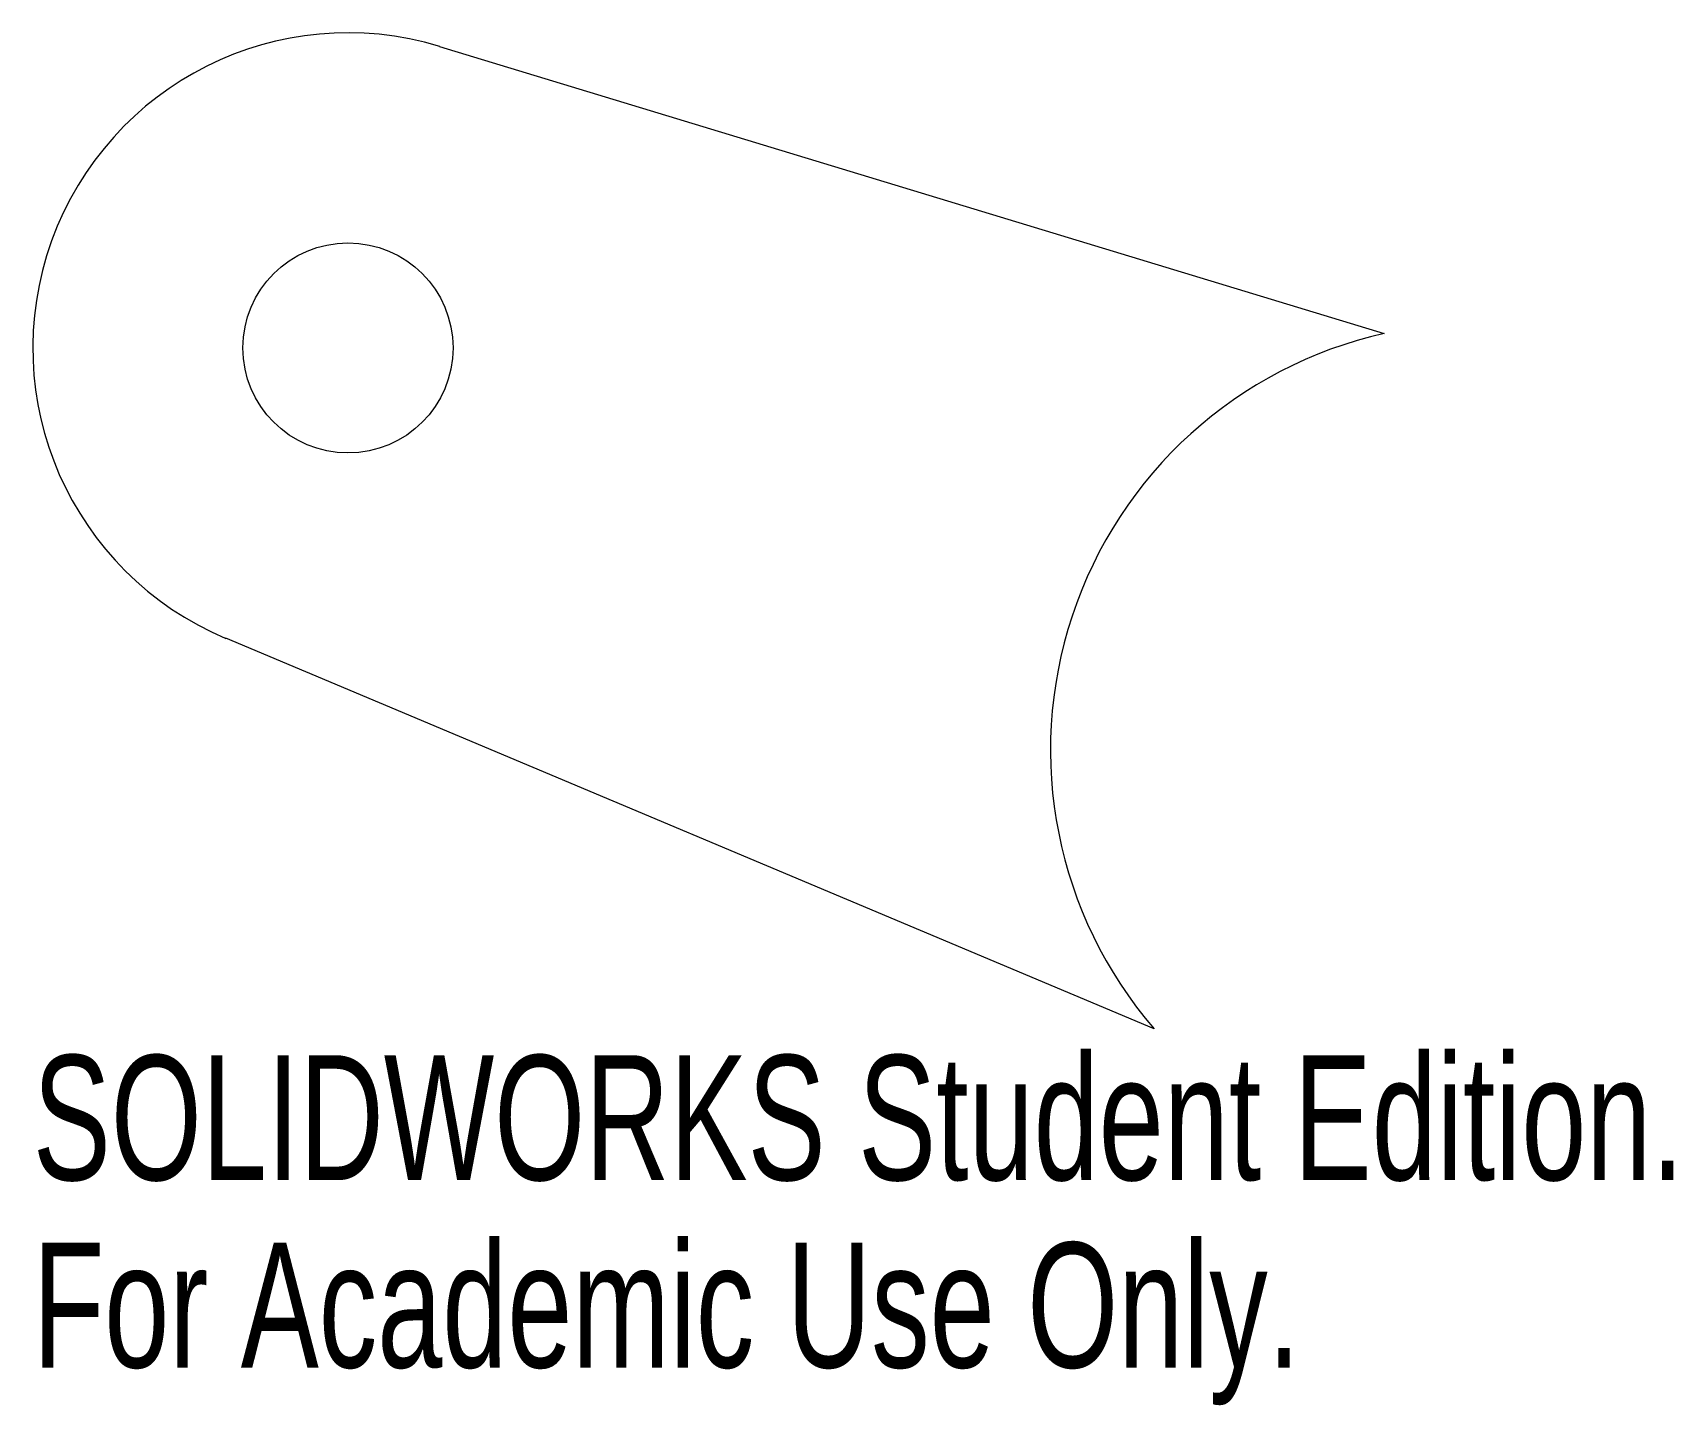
# Model space of a CAD drawing. Header units: inches. Extents: x -26.07 to -23.57, y 3.03 to 5.12.
import ezdxf

# ---------------------------------------------------------------- set-up
doc = ezdxf.new("R2010")
doc.units = ezdxf.units.IN
doc.header["$MEASUREMENT"] = 0
doc.styles.add('SLDTEXTSTYLE0', font='TXT', dxfattribs={"width": 0.7})

msp = doc.modelspace()

# ---------------------------------------------------------------- linework, layer by layer
at = {"color": 7, "linetype": 'Continuous', "lineweight": 15}
for p, q in [((-25.4511, 5.0991), (-24.0124, 4.6616)), ((-24.3627, 3.6026), (-25.7769, 4.1975))]:
    msp.add_line(p, q, dxfattribs=at)
msp.add_circle((-25.5907, 4.6399), 0.16, dxfattribs=at)
for centre, radius, start, end in [((-25.5907, 4.6399), 0.48, 73.0856, 247.1862), ((-23.8707, 4.0273), 0.65, 102.5962, 220.7934)]:
    msp.add_arc(centre, radius, start, end, dxfattribs=at)

# ---------------------------------------------------------------- texts
at = {"color": 7, "linetype": 'Continuous', "char_height": 0.1903, "attachment_point": 1, "style": 'SLDTEXTSTYLE0'}
for s, insert in [('SOLIDWORKS Student Edition.', (-26.0707, 3.5625)), ('For Academic Use Only.', (-26.0707, 3.277))]:
    msp.add_mtext(s, dxfattribs=dict(at, insert=insert))

doc.saveas('drawing.dxf')
